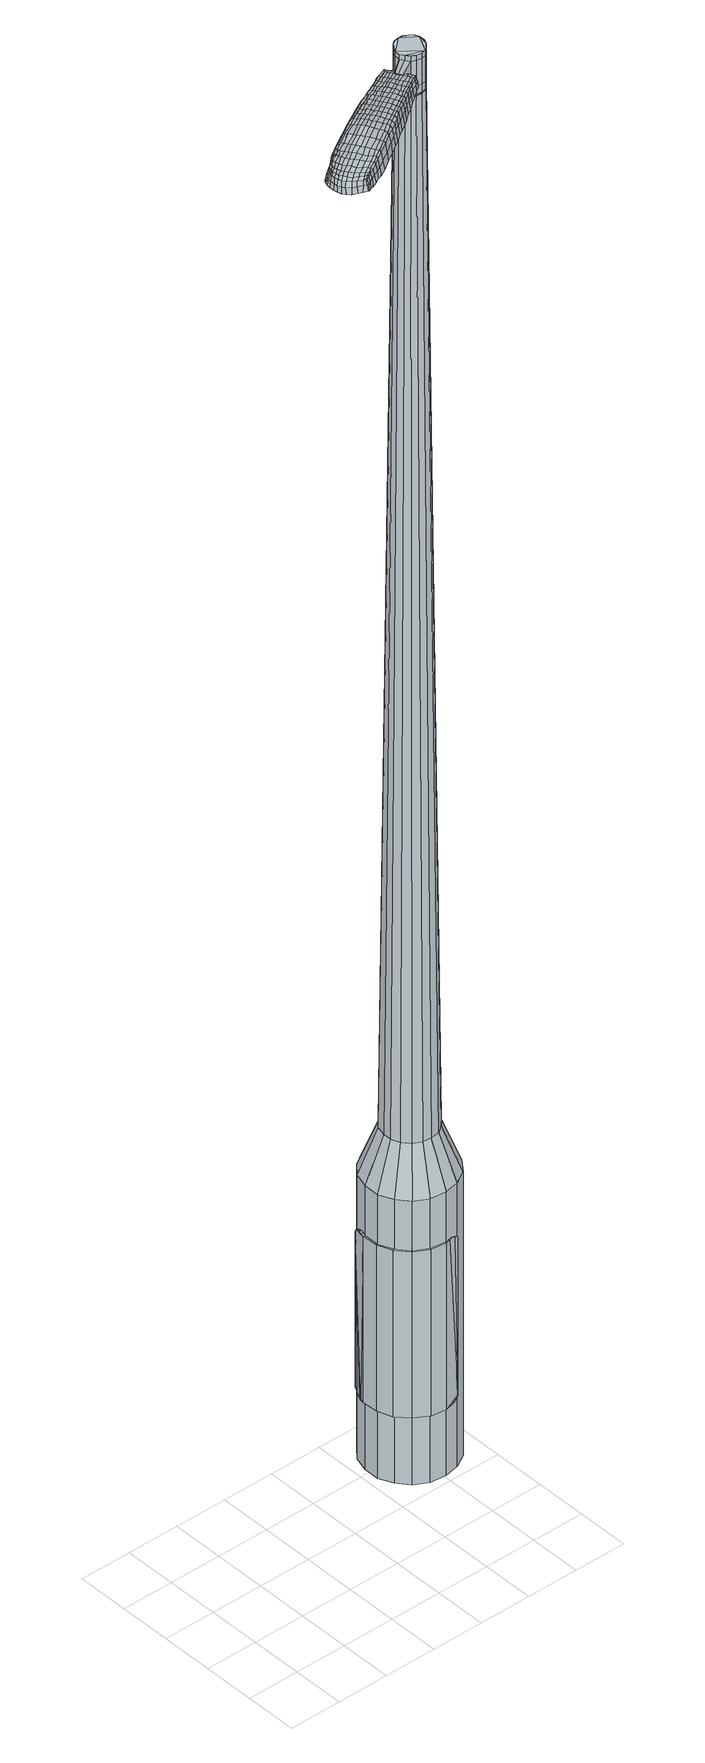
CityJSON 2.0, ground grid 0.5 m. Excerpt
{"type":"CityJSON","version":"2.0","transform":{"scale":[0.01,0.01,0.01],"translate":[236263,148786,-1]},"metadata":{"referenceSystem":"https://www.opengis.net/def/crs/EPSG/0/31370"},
"CityObjects":{
"object1":{"type":"GenericCityObject","attributes":{"cluster":20,"mean_distance_to_centroid":0.292,"new_centroid_x":236265.51,"new_centroid_y":148787.51,"mean_distance_to_camera":10.3,"H1":8.83,"H2":8.91,"Z_final":110.75,"cluster2":-1,"proj_x":236260.87,"proj_y":148780.03,"id_line":53320,"bearing_l":301.82,"distance":8.8,"orientation":"right","G_obj":211.82},"geometry":[{"type":"MultiSurface","lod":"2","boundaries":[[[0,1,2,3]],[[1,4,5,2]],[[4,6,7,5]],[[6,8,9,7]],[[8,10,11,9]],[[10,12,13,11]],[[12,14,15,13]],[[14,16,17,15]],[[16,18,19,17]],[[18,20,21,19]],[[20,22,23,21]],[[22,24,25,23]],[[24,26,27,25]],[[26,28,29,27]],[[28,30,31,29]],[[30,32,33,31]],[[32,34,35,33]],[[34,0,3,35]],[[36,37,38,39]],[[38,40,41,42]],[[41,43,42]],[[42,44,45,46]],[[45,47,46]],[[46,48,49,50]],[[49,51,50]],[[42,46,50,38]],[[50,52,39,38]],[[53,36,39]],[[2,5,7,35]],[[7,9,11,15]],[[11,13,15]],[[15,17,19,23]],[[19,21,23]],[[23,25,27,31]],[[27,29,31]],[[15,23,31,7]],[[31,33,35,7]],[[3,2,35]],[[1,0,54,55]],[[0,34,56,54]],[[34,32,57,56]],[[32,30,58,57]],[[30,28,59,58]],[[28,26,60,59]],[[26,24,61,60]],[[24,22,62,61]],[[22,20,63,62]],[[20,18,64,63]],[[18,16,65,64]],[[16,14,66,65]],[[14,12,67,66]],[[12,10,68,67]],[[10,8,69,68]],[[8,6,70,69]],[[6,4,71,70]],[[4,1,55,71]],[[55,54,72,73]],[[54,56,74,72]],[[56,57,75,74]],[[57,58,76,75]],[[58,59,77,76]],[[59,60,78,77]],[[60,61,79,78]],[[61,62,80,79]],[[62,63,81,80]],[[63,64,82,81]],[[64,65,83,82]],[[65,66,84,83]],[[66,67,85,84]],[[67,68,86,85]],[[68,69,87,86]],[[69,70,88,87]],[[70,71,89,88]],[[71,55,73,89]],[[90,91,92,93]],[[94,95,91,90]],[[96,97,95,94]],[[98,99,97,96]],[[100,101,99,98]],[[78,102,101,100]],[[103,104,102,78]],[[105,106,104,103]],[[107,108,106,105]],[[109,110,108,107]],[[111,112,110,109]],[[113,114,112,111]],[[85,115,114,113]],[[116,117,115,85]],[[118,119,117,116]],[[88,120,119,118]],[[121,122,120,88]],[[93,92,122,121]],[[123,124,125,126]],[[127,123,126,128]],[[129,127,128,130]],[[131,129,130,132]],[[133,131,132,134]],[[135,133,134,136]],[[137,135,136,138]],[[139,137,138,140]],[[141,139,140,142]],[[143,141,142,144]],[[145,143,144,146]],[[147,145,146,148]],[[149,147,148,150]],[[151,149,150,152]],[[153,151,152,154]],[[155,153,154,156]],[[73,72,90,93]],[[72,74,94,90]],[[74,75,96,94]],[[75,76,98,96]],[[76,77,100,98]],[[77,78,100]],[[79,103,78]],[[79,80,105,103]],[[80,81,107,105]],[[81,82,109,107]],[[82,83,111,109]],[[83,84,113,111]],[[84,85,113]],[[86,116,85]],[[86,87,118,116]],[[87,88,118]],[[89,121,88]],[[89,73,93,121]],[[157,158,92,91]],[[158,159,122,92]],[[159,120,122]],[[160,119,120]],[[160,161,117,119]],[[161,115,117]],[[162,114,115]],[[162,163,112,114]],[[163,164,110,112]],[[164,165,108,110]],[[165,166,106,108]],[[166,167,104,106]],[[167,102,104]],[[168,101,102]],[[168,169,99,101]],[[169,170,97,99]],[[170,171,95,97]],[[171,157,91,95]],[[39,52,155,172]],[[158,157,173,156]],[[53,39,172,124]],[[157,171,125,173]],[[36,53,124,123]],[[171,170,126,125]],[[37,36,123,127]],[[170,169,128,126]],[[38,37,127,129]],[[169,168,130,128]],[[40,38,129,131]],[[168,102,132,130]],[[41,40,131,133]],[[102,167,134,132]],[[43,41,133,135]],[[167,166,136,134]],[[42,43,135,137]],[[166,165,138,136]],[[44,42,137,139]],[[165,164,140,138]],[[45,44,139,141]],[[164,163,142,140]],[[47,45,141,143]],[[163,162,144,142]],[[46,47,143,145]],[[162,115,146,144]],[[48,46,145,147]],[[115,161,148,146]],[[49,48,147,149]],[[161,160,150,148]],[[51,49,149,151]],[[160,120,152,150]],[[50,51,151,153]],[[120,159,154,152]],[[52,50,153,155]],[[159,158,156,154]],[[155,156,174,175]],[[156,173,176,174]],[[173,125,177,176]],[[125,124,178,177]],[[124,172,179,178]],[[172,155,175,179]],[[180,181,182,183]],[[184,180,183,185]],[[180,184,186,187]],[[181,180,187,188]],[[189,190,191,192]],[[193,189,192,194]],[[189,193,195,196]],[[190,189,196,197]],[[198,199,200,201]],[[202,198,201,203]],[[198,202,204,205]],[[199,198,205,206]],[[207,208,209,210]],[[211,207,210,212]],[[207,211,213,214]],[[208,207,214,215]],[[216,217,218,219]],[[220,216,219,221]],[[216,220,222,223]],[[217,216,223,224]],[[225,226,227,228]],[[229,225,228,230]],[[225,229,231,232]],[[226,225,232,233]],[[234,235,236,237]],[[226,234,237,227]],[[234,226,233,238]],[[235,234,238,239]],[[240,241,242,243]],[[235,240,243,236]],[[240,235,239,244]],[[241,240,244,245]],[[246,184,185,247]],[[241,246,247,242]],[[246,241,245,248]],[[184,246,248,186]],[[249,250,251,252]],[[253,249,252,254]],[[249,253,255,256]],[[250,249,256,257]],[[258,259,260,261]],[[250,258,261,251]],[[258,250,257,262]],[[259,258,262,263]],[[264,265,266,267]],[[259,264,267,260]],[[264,259,263,268]],[[265,264,268,269]],[[270,271,272,273]],[[265,270,273,266]],[[270,265,269,274]],[[271,270,274,275]],[[276,181,188,277]],[[271,276,277,272]],[[276,271,275,278]],[[181,276,278,182]],[[279,280,281,282]],[[283,279,282,284]],[[279,283,285,286]],[[280,279,286,287]],[[288,289,290,291]],[[280,288,291,281]],[[288,280,287,292]],[[289,288,292,293]],[[294,295,296,297]],[[289,294,297,290]],[[294,289,293,298]],[[295,294,298,299]],[[300,193,194,301]],[[295,300,301,296]],[[300,295,299,302]],[[193,300,302,195]],[[303,304,305,306]],[[307,303,306,308]],[[303,307,309,310]],[[304,303,310,311]],[[312,313,314,315]],[[304,312,315,305]],[[312,304,311,316]],[[313,312,316,317]],[[318,319,320,321]],[[313,318,321,314]],[[318,313,317,322]],[[319,318,322,323]],[[324,325,326,327]],[[319,324,327,320]],[[324,319,323,328]],[[325,324,328,329]],[[330,190,197,331]],[[325,330,331,326]],[[330,325,329,332]],[[190,330,332,191]],[[333,219,218,334]],[[335,333,334,336]],[[333,335,337,338]],[[219,333,338,221]],[[339,335,336,340]],[[341,339,340,342]],[[339,341,343,344]],[[335,339,344,337]],[[345,341,342,346]],[[347,345,346,348]],[[345,347,349,350]],[[341,345,350,343]],[[351,347,348,352]],[[353,351,352,354]],[[351,353,355,356]],[[347,351,356,349]],[[357,353,354,358]],[[208,357,358,209]],[[357,208,215,359]],[[353,357,359,355]],[[360,361,206,205]],[[362,360,205,204]],[[360,362,363,364]],[[361,360,364,365]],[[366,367,365,364]],[[368,366,364,363]],[[366,368,369,370]],[[367,366,370,371]],[[372,373,371,370]],[[374,372,370,369]],[[372,374,375,376]],[[373,372,376,377]],[[378,379,377,376]],[[380,378,376,375]],[[378,380,213,211]],[[379,378,211,212]],[[381,382,383,384]],[[283,381,384,285]],[[381,283,284,385]],[[382,381,385,386]],[[387,202,203,388]],[[382,387,388,383]],[[387,382,386,389]],[[202,387,389,204]],[[390,391,392,393]],[[229,390,393,231]],[[390,229,230,394]],[[391,390,394,395]],[[396,397,398,399]],[[391,396,399,392]],[[396,391,395,400]],[[397,396,400,401]],[[402,199,206,403]],[[397,402,403,398]],[[402,397,401,404]],[[199,402,404,200]],[[405,406,407,408]],[[187,405,408,188]],[[405,187,186,409]],[[406,405,409,410]],[[411,412,413,414]],[[406,411,414,407]],[[411,406,410,415]],[[412,411,415,416]],[[417,210,209,418]],[[412,417,418,413]],[[417,412,416,419]],[[210,417,419,212]],[[420,421,422,423]],[[192,420,423,194]],[[420,192,191,424]],[[421,420,424,425]],[[426,214,213,427]],[[421,426,427,422]],[[426,421,425,428]],[[214,426,428,215]],[[429,430,431,432]],[[307,429,432,309]],[[429,307,308,433]],[[430,429,433,434]],[[435,220,221,436]],[[430,435,436,431]],[[435,430,434,437]],[[220,435,437,222]],[[438,439,440,441]],[[253,438,441,255]],[[438,253,254,442]],[[439,438,442,443]],[[444,445,446,447]],[[439,444,447,440]],[[444,439,443,448]],[[445,444,448,449]],[[450,217,224,451]],[[445,450,451,446]],[[450,445,449,452]],[[217,450,452,218]],[[453,454,443,442]],[[252,453,442,254]],[[453,252,251,455]],[[454,453,455,456]],[[457,458,449,448]],[[454,457,448,443]],[[457,454,456,459]],[[458,457,459,460]],[[461,334,218,452]],[[458,461,452,449]],[[461,458,460,462]],[[334,461,462,336]],[[463,464,465,466]],[[310,463,466,311]],[[463,310,309,432]],[[464,463,432,431]],[[467,338,337,468]],[[464,467,468,465]],[[467,464,431,436]],[[338,467,436,221]],[[469,470,456,455]],[[261,469,455,251]],[[469,261,260,471]],[[470,469,471,472]],[[473,474,460,459]],[[470,473,459,456]],[[473,470,472,475]],[[474,473,475,476]],[[477,340,336,462]],[[474,477,462,460]],[[477,474,476,478]],[[340,477,478,342]],[[479,480,481,482]],[[316,479,482,317]],[[479,316,311,466]],[[480,479,466,465]],[[483,344,343,484]],[[480,483,484,481]],[[483,480,465,468]],[[344,483,468,337]],[[485,486,472,471]],[[267,485,471,260]],[[485,267,266,487]],[[486,485,487,488]],[[489,490,476,475]],[[486,489,475,472]],[[489,486,488,491]],[[490,489,491,492]],[[493,346,342,478]],[[490,493,478,476]],[[493,490,492,494]],[[346,493,494,348]],[[495,496,497,498]],[[322,495,498,323]],[[495,322,317,482]],[[496,495,482,481]],[[499,350,349,500]],[[496,499,500,497]],[[499,496,481,484]],[[350,499,484,343]],[[501,502,488,487]],[[273,501,487,266]],[[501,273,272,503]],[[502,501,503,504]],[[505,506,492,491]],[[502,505,491,488]],[[505,502,504,507]],[[506,505,507,508]],[[509,352,348,494]],[[506,509,494,492]],[[509,506,508,510]],[[352,509,510,354]],[[511,512,513,514]],[[328,511,514,329]],[[511,328,323,498]],[[512,511,498,497]],[[515,356,355,516]],[[512,515,516,513]],[[515,512,497,500]],[[356,515,500,349]],[[517,518,504,503]],[[277,517,503,272]],[[517,277,188,408]],[[518,517,408,407]],[[519,520,508,507]],[[518,519,507,504]],[[519,518,407,414]],[[520,519,414,413]],[[521,358,354,510]],[[520,521,510,508]],[[521,520,413,418]],[[358,521,418,209]],[[522,523,425,424]],[[332,522,424,191]],[[522,332,329,514]],[[523,522,514,513]],[[524,359,215,428]],[[523,524,428,425]],[[524,523,513,516]],[[359,524,516,355]],[[525,526,386,385]],[[282,525,385,284]],[[525,282,281,527]],[[526,525,527,528]],[[529,362,204,389]],[[526,529,389,386]],[[529,526,528,530]],[[362,529,530,363]],[[531,532,533,534]],[[232,531,534,233]],[[531,232,231,393]],[[532,531,393,392]],[[535,536,537,538]],[[532,535,538,533]],[[535,532,392,399]],[[536,535,399,398]],[[539,361,365,540]],[[536,539,540,537]],[[539,536,398,403]],[[361,539,403,206]],[[541,542,528,527]],[[291,541,527,281]],[[541,291,290,543]],[[542,541,543,544]],[[545,368,363,530]],[[542,545,530,528]],[[545,542,544,546]],[[368,545,546,369]],[[547,548,549,550]],[[238,547,550,239]],[[547,238,233,534]],[[548,547,534,533]],[[551,552,553,554]],[[548,551,554,549]],[[551,548,533,538]],[[552,551,538,537]],[[555,367,371,556]],[[552,555,556,553]],[[555,552,537,540]],[[367,555,540,365]],[[557,558,544,543]],[[297,557,543,290]],[[557,297,296,559]],[[558,557,559,560]],[[561,374,369,546]],[[558,561,546,544]],[[561,558,560,562]],[[374,561,562,375]],[[563,564,565,566]],[[244,563,566,245]],[[563,244,239,550]],[[564,563,550,549]],[[567,568,569,570]],[[564,567,570,565]],[[567,564,549,554]],[[568,567,554,553]],[[571,373,377,572]],[[568,571,572,569]],[[571,568,553,556]],[[373,571,556,371]],[[573,574,560,559]],[[301,573,559,296]],[[573,301,194,423]],[[574,573,423,422]],[[575,380,375,562]],[[574,575,562,560]],[[575,574,422,427]],[[380,575,427,213]],[[576,577,410,409]],[[248,576,409,186]],[[576,248,245,566]],[[577,576,566,565]],[[578,579,416,415]],[[577,578,415,410]],[[578,577,565,570]],[[579,578,570,569]],[[580,379,212,419]],[[579,580,419,416]],[[580,579,569,572]],[[379,580,572,377]],[[581,582,583,584]],[[584,583,585,586]],[[587,585,583,588]],[[588,583,582,589]],[[590,591,592,593]],[[593,592,594,595]],[[596,594,592,597]],[[597,592,591,598]],[[599,600,601,602]],[[602,601,603,604]],[[605,603,601,606]],[[606,601,600,607]],[[608,609,610,611]],[[611,610,612,613]],[[614,612,610,615]],[[615,610,609,616]],[[617,618,619,620]],[[620,619,621,622]],[[623,621,619,624]],[[624,619,618,625]],[[626,627,628,629]],[[629,628,630,631]],[[632,630,628,633]],[[633,628,627,634]],[[635,636,637,638]],[[638,637,627,626]],[[634,627,637,639]],[[639,637,636,640]],[[641,642,643,644]],[[644,643,636,635]],[[640,636,643,645]],[[645,643,642,646]],[[586,585,647,648]],[[648,647,642,641]],[[646,642,647,649]],[[649,647,585,587]],[[650,651,652,653]],[[653,652,654,655]],[[656,654,652,657]],[[657,652,651,658]],[[659,660,661,662]],[[662,661,651,650]],[[658,651,661,663]],[[663,661,660,664]],[[665,666,667,668]],[[668,667,660,659]],[[664,660,667,669]],[[669,667,666,670]],[[671,672,673,674]],[[674,673,666,665]],[[670,666,673,675]],[[675,673,672,676]],[[589,582,677,678]],[[678,677,672,671]],[[676,672,677,679]],[[679,677,582,581]],[[680,681,682,683]],[[683,682,684,685]],[[686,684,682,687]],[[687,682,681,688]],[[689,690,691,692]],[[692,691,681,680]],[[688,681,691,693]],[[693,691,690,694]],[[695,696,697,698]],[[698,697,690,689]],[[694,690,697,699]],[[699,697,696,700]],[[595,594,701,702]],[[702,701,696,695]],[[700,696,701,703]],[[703,701,594,596]],[[704,705,706,707]],[[707,706,708,709]],[[710,708,706,711]],[[711,706,705,712]],[[713,714,715,716]],[[716,715,705,704]],[[712,705,715,717]],[[717,715,714,718]],[[719,720,721,722]],[[722,721,714,713]],[[718,714,721,723]],[[723,721,720,724]],[[725,726,727,728]],[[728,727,720,719]],[[724,720,727,729]],[[729,727,726,730]],[[598,591,731,732]],[[732,731,726,725]],[[730,726,731,733]],[[733,731,591,590]],[[617,620,734,735]],[[735,734,736,737]],[[738,736,734,739]],[[739,734,620,622]],[[737,736,740,741]],[[741,740,742,743]],[[744,742,740,745]],[[745,740,736,738]],[[743,742,746,747]],[[747,746,748,749]],[[750,748,746,751]],[[751,746,742,744]],[[749,748,752,753]],[[753,752,754,755]],[[756,754,752,757]],[[757,752,748,750]],[[755,754,758,759]],[[759,758,609,608]],[[616,609,758,760]],[[760,758,754,756]],[[607,761,762,606]],[[606,762,763,605]],[[764,763,762,765]],[[765,762,761,766]],[[766,767,768,765]],[[765,768,769,764]],[[770,769,768,771]],[[771,768,767,772]],[[772,773,774,771]],[[771,774,775,770]],[[776,775,774,777]],[[777,774,773,778]],[[778,779,780,777]],[[777,780,781,776]],[[614,781,780,612]],[[612,780,779,613]],[[782,783,784,785]],[[785,784,684,686]],[[685,684,784,786]],[[786,784,783,787]],[[604,603,788,789]],[[789,788,783,782]],[[787,783,788,790]],[[790,788,603,605]],[[791,792,793,794]],[[794,793,630,632]],[[631,630,793,795]],[[795,793,792,796]],[[797,798,799,800]],[[800,799,792,791]],[[796,792,799,801]],[[801,799,798,802]],[[607,600,803,804]],[[804,803,798,797]],[[802,798,803,805]],[[805,803,600,599]],[[806,807,808,809]],[[809,808,588,589]],[[587,588,808,810]],[[810,808,807,811]],[[812,813,814,815]],[[815,814,807,806]],[[811,807,814,816]],[[816,814,813,817]],[[608,611,818,819]],[[819,818,813,812]],[[817,813,818,820]],[[820,818,611,613]],[[821,822,823,824]],[[824,823,593,595]],[[590,593,823,825]],[[825,823,822,826]],[[614,615,827,828]],[[828,827,822,821]],[[826,822,827,829]],[[829,827,615,616]],[[830,831,832,833]],[[833,832,708,710]],[[709,708,832,834]],[[834,832,831,835]],[[622,621,836,837]],[[837,836,831,830]],[[835,831,836,838]],[[838,836,621,623]],[[839,840,841]],[[841,840,654,656]],[[655,654,840,842]],[[842,840,843]],[[844,845,846,847]],[[847,846,840,839]],[[843,840,846,848]],[[848,846,845,849]],[[625,618,850,851]],[[851,850,845,844]],[[849,845,850,852]],[[852,850,618,617]],[[843,853,854,842]],[[842,854,653,655]],[[650,653,854,855]],[[855,854,853,856]],[[849,857,858,848]],[[848,858,853,843]],[[856,853,858,859]],[[859,858,857,860]],[[617,735,861,852]],[[852,861,857,849]],[[860,857,861,862]],[[862,861,735,737]],[[863,864,865,866]],[[866,865,711,712]],[[710,711,865,833]],[[833,865,864,830]],[[738,739,867,868]],[[868,867,864,863]],[[830,864,867,837]],[[837,867,739,622]],[[856,869,870,855]],[[855,870,662,650]],[[659,662,870,871]],[[871,870,869,872]],[[860,873,874,859]],[[859,874,869,856]],[[872,869,874,875]],[[875,874,873,876]],[[737,741,877,862]],[[862,877,873,860]],[[876,873,877,878]],[[878,877,741,743]],[[879,880,881,882]],[[882,881,717,718]],[[712,717,881,866]],[[866,881,880,863]],[[744,745,883,884]],[[884,883,880,879]],[[863,880,883,868]],[[868,883,745,738]],[[872,885,871]],[[871,885,668,659]],[[665,668,885,886]],[[886,885,887]],[[876,888,889,875]],[[875,889,885,872]],[[887,885,889,890]],[[890,889,888,891]],[[743,747,892,878]],[[878,892,888,876]],[[891,888,892,893]],[[893,892,747,749]],[[894,895,896,897]],[[897,896,723,724]],[[718,723,896,882]],[[882,896,895,879]],[[750,751,898,899]],[[899,898,895,894]],[[879,895,898,884]],[[884,898,751,744]],[[887,900,901,886]],[[886,901,674,665]],[[671,674,901,902]],[[902,901,900,903]],[[891,904,905,890]],[[890,905,900,887]],[[903,900,905,906]],[[906,905,904,907]],[[749,753,908,893]],[[893,908,904,891]],[[907,904,908,909]],[[909,908,753,755]],[[910,911,912,913]],[[913,912,729,730]],[[724,729,912,897]],[[897,912,911,894]],[[756,757,914,915]],[[915,914,911,910]],[[894,911,914,899]],[[899,914,757,750]],[[903,916,917,902]],[[902,917,678,671]],[[589,678,917,809]],[[809,917,916,806]],[[907,918,919,906]],[[906,919,916,903]],[[806,916,919,815]],[[815,919,918,812]],[[755,759,920,909]],[[909,920,918,907]],[[812,918,920,819]],[[819,920,759,608]],[[826,921,922,825]],[[825,922,733,590]],[[730,733,922,913]],[[913,922,921,910]],[[616,760,923,829]],[[829,923,921,826]],[[910,921,923,915]],[[915,923,760,756]],[[787,924,925,786]],[[786,925,683,685]],[[680,683,925,926]],[[926,925,924,927]],[[605,763,928,790]],[[790,928,924,787]],[[927,924,928,929]],[[929,928,763,764]],[[930,931,932,933]],[[933,932,633,634]],[[632,633,932,794]],[[794,932,931,791]],[[934,935,936,937]],[[937,936,931,930]],[[791,931,936,800]],[[800,936,935,797]],[[766,761,938,939]],[[939,938,935,934]],[[797,935,938,804]],[[804,938,761,607]],[[927,940,941,926]],[[926,941,692,680]],[[689,692,941,942]],[[942,941,940,943]],[[764,769,944,929]],[[929,944,940,927]],[[943,940,944,945]],[[945,944,769,770]],[[946,947,948,949]],[[949,948,639,640]],[[634,639,948,933]],[[933,948,947,930]],[[950,951,952,953]],[[953,952,947,946]],[[930,947,952,937]],[[937,952,951,934]],[[772,767,954,955]],[[955,954,951,950]],[[934,951,954,939]],[[939,954,767,766]],[[943,956,957,942]],[[942,957,698,689]],[[695,698,957,958]],[[958,957,956,959]],[[770,775,960,945]],[[945,960,956,943]],[[959,956,960,961]],[[961,960,775,776]],[[962,963,964,965]],[[965,964,645,646]],[[640,645,964,949]],[[949,964,963,946]],[[966,967,968,969]],[[969,968,963,962]],[[946,963,968,953]],[[953,968,967,950]],[[778,773,970,971]],[[971,970,967,966]],[[950,967,970,955]],[[955,970,773,772]],[[959,972,973,958]],[[958,973,702,695]],[[595,702,973,824]],[[824,973,972,821]],[[776,781,974,961]],[[961,974,972,959]],[[821,972,974,828]],[[828,974,781,614]],[[811,975,976,810]],[[810,976,649,587]],[[646,649,976,965]],[[965,976,975,962]],[[817,977,978,816]],[[816,978,975,811]],[[962,975,978,969]],[[969,978,977,966]],[[613,779,979,820]],[[820,979,977,817]],[[966,977,979,971]],[[971,979,779,778]],[[581,584,183,182]],[[584,586,185,183]],[[596,597,196,195]],[[597,598,197,196]],[[599,602,201,200]],[[602,604,203,201]],[[623,624,223,222]],[[624,625,224,223]],[[626,629,228,227]],[[629,631,230,228]],[[635,638,237,236]],[[638,626,227,237]],[[641,644,243,242]],[[644,635,236,243]],[[586,648,247,185]],[[648,641,242,247]],[[656,657,256,255]],[[657,658,257,256]],[[658,663,262,257]],[[663,664,263,262]],[[664,669,268,263]],[[669,670,269,268]],[[670,675,274,269]],[[675,676,275,274]],[[676,679,278,275]],[[679,581,182,278]],[[686,687,286,285]],[[687,688,287,286]],[[688,693,292,287]],[[693,694,293,292]],[[694,699,298,293]],[[699,700,299,298]],[[700,703,302,299]],[[703,596,195,302]],[[704,707,306,305]],[[707,709,308,306]],[[713,716,315,314]],[[716,704,305,315]],[[719,722,321,320]],[[722,713,314,321]],[[725,728,327,326]],[[728,719,320,327]],[[598,732,331,197]],[[732,725,326,331]],[[782,785,384,383]],[[785,686,285,384]],[[604,789,388,203]],[[789,782,383,388]],[[631,795,394,230]],[[795,796,395,394]],[[796,801,400,395]],[[801,802,401,400]],[[802,805,404,401]],[[805,599,200,404]],[[709,834,433,308]],[[834,835,434,433]],[[835,838,437,434]],[[838,623,222,437]],[[839,841,441,440]],[[841,656,255,441]],[[844,847,447,446]],[[847,839,440,447]],[[625,851,451,224]],[[851,844,446,451]],[[980,981,982,983]],[[984,985,983,982]],[[986,987,988,989]],[[990,991,992,993]],[[981,994,995,982]],[[996,984,982,995]],[[997,986,989,998]],[[999,1000,991,990]],[[994,1001,1002,995]],[[1002,1003,996,995]],[[1004,997,998,1005]],[[1006,1000,999,1007]],[[1001,1008,1009,1002]],[[1009,1010,1003,1002]],[[1011,1004,1005,1012]],[[1013,1006,1007,1014]],[[1015,1016,1017,1018]],[[1019,1020,1016,1015]],[[1019,1021,1022,1020]],[[1021,1023,1024,1022]],[[1025,1026,1027]],[[1028,1029,1026,1025]],[[1030,1031,1029,1028]],[[1032,1033,1031,1030]],[[1027,1017,1016,1025]],[[1025,1016,1020,1028]],[[1020,1022,1030,1028]],[[1022,1024,1032,1030]],[[989,988,985,984]],[[998,989,984,996]],[[1003,1005,998,996]],[[1010,1012,1005,1003]],[[990,993,987,986]],[[999,990,986,997]],[[1007,999,997,1004]],[[1014,1007,1004,1011]],[[991,1015,1018,992]],[[1000,1019,1015,991]],[[1021,1019,1000,1006]],[[1023,1021,1006,1013]],[[1034,1035,1036,1037]],[[1036,1038,1039,1040]],[[1036,1040,1041,1042]],[[1036,1042,1037]],[[1043,1034,1037,1044]],[[1045,1044,1037,1046]],[[1047,1046,1037]],[[1048,1036,1035,1049]],[[1050,1048,1049,1051]],[[1052,1050,1051,1053]],[[1054,1052,1053,1055]],[[1056,1054,1055,1057]],[[1057,1058,1059,1060]],[[1057,1060,1061,1062]],[[1057,1062,1063,1064]],[[1063,1065,1066,1067]],[[1063,1067,1068,1069]],[[1063,1069,1064]],[[1057,1064,1056]],[[1070,1071,1035,1034]],[[1072,1073,1038,1036]],[[1074,1075,1047,1037]],[[1071,1076,1049,1035]],[[1077,1072,1036,1048]],[[1076,1078,1051,1049]],[[1079,1077,1048,1050]],[[1078,1080,1053,1051]],[[1081,1079,1050,1052]],[[1080,1082,1055,1053]],[[1083,1081,1052,1054]],[[1082,1084,1057,1055]],[[1085,1083,1054,1056]],[[1084,1086,1058,1057]],[[1087,1088,1065,1063]],[[1089,1085,1056,1064]],[[1059,1058,1086,1090]],[[1060,1059,1090,1091]],[[1061,1060,1091,1092]],[[1062,1061,1092,1093]],[[1063,1062,1093,1087]],[[1094,1070,1034,1043]],[[1095,1094,1043,1044]],[[1096,1095,1044,1045]],[[1097,1096,1045,1046]],[[1075,1097,1046,1047]],[[1039,1038,1073,1098]],[[1066,1065,1088,1099]],[[1040,1039,1098,1100]],[[1041,1040,1100,1101]],[[1042,1041,1101,1102]],[[1037,1042,1102,1074]],[[1067,1066,1099,1103]],[[1068,1067,1103,1104]],[[1069,1068,1104,1105]],[[1064,1069,1105,1089]]]}]}
},
"vertices":[
[215,127,384],[209,140,384],[209,140,96],[215,127,96],[209,155,384],[209,155,96],[213,169,384],[213,169,96],[222,180,384],[222,180,96],[235,188,384],[235,188,96],[249,191,384],[249,191,96],[264,189,384],[264,189,96],[277,182,384],[277,182,96],[286,171,384],[286,171,96],[292,158,384],[292,158,96],[292,143,384],[292,143,96],[288,129,384],[288,129,96],[279,117,384],[279,117,96],[266,110,384],[266,110,96],[252,107,384],[252,107,96],[237,109,384],[237,109,96],[224,116,384],[224,116,96],[246,136,1524],[251,135,1524],[256,136,1524],[239,142,1524],[259,139,1524],[262,142,1524],[264,152,1524],[264,147,1524],[262,156,1524],[259,159,1524],[250,162,1524],[255,162,1524],[245,161,1524],[242,159,1524],[237,151,1524],[239,155,1524],[237,146,1524],[242,138,1524],[229,136,429],[226,144,429],[235,129,429],[243,125,429],[251,124,429],[260,125,429],[267,130,429],[273,137,429],[275,145,429],[275,154,429],[272,162,429],[266,169,429],[258,173,429],[250,174,429],[241,172,429],[234,168,429],[228,161,429],[226,152,429],[239,142,1483],[237,146,1483],[242,138,1483],[246,136,1483],[251,135,1483],[256,136,1483],[259,139,1483],[262,142,1483],[264,147,1483],[264,152,1483],[262,156,1483],[259,159,1483],[255,162,1483],[250,162,1483],[245,161,1483],[242,159,1483],[239,155,1483],[237,151,1483],[240,142,1483],[240,142,1485],[238,146,1485],[238,146,1483],[243,139,1483],[243,139,1485],[246,137,1483],[246,137,1485],[251,136,1483],[251,136,1485],[255,137,1483],[255,137,1485],[259,139,1485],[262,143,1483],[262,143,1485],[263,147,1483],[263,147,1485],[263,151,1483],[263,151,1485],[261,156,1483],[261,156,1485],[258,159,1483],[258,159,1485],[255,161,1483],[255,161,1485],[250,162,1485],[246,161,1483],[246,161,1485],[242,158,1483],[242,158,1485],[239,155,1485],[238,151,1483],[238,151,1485],[246,136,1519],[242,138,1519],[242,138,1493],[246,136,1493],[251,135,1519],[251,135,1493],[256,136,1519],[256,136,1493],[259,139,1519],[259,139,1493],[262,142,1519],[262,142,1493],[264,147,1519],[264,147,1493],[264,152,1519],[264,152,1493],[262,156,1519],[262,156,1493],[259,159,1519],[259,159,1493],[255,162,1519],[255,162,1493],[250,162,1519],[250,162,1493],[245,161,1519],[245,161,1493],[242,159,1519],[242,159,1493],[239,155,1519],[239,155,1493],[237,151,1519],[237,151,1493],[237,146,1519],[237,146,1493],[239,142,1485],[237,146,1485],[237,151,1485],[242,159,1485],[245,161,1485],[255,162,1485],[259,159,1485],[262,156,1485],[264,152,1485],[264,147,1485],[262,142,1485],[256,136,1485],[251,135,1485],[246,136,1485],[242,138,1485],[239,142,1519],[239,142,1493],[222,135,1513],[222,135,1518],[223,132,1513],[225,129,1513],[225,129,1518],[223,132,1518],[150,109,1519],[156,113,1518],[154,114,1509],[148,110,1510],[143,105,1519],[141,106,1510],[144,104,1526],[152,109,1525],[158,112,1525],[170,77,1519],[176,81,1518],[176,82,1525],[170,78,1525],[163,72,1519],[163,74,1526],[163,70,1510],[170,75,1510],[176,79,1509],[98,53,1519],[97,56,1519],[96,55,1513],[98,52,1513],[102,50,1519],[101,49,1513],[103,51,1524],[100,54,1524],[98,57,1524],[161,92,1530],[168,96,1529],[166,99,1529],[160,95,1530],[154,87,1531],[152,90,1531],[156,84,1530],[163,89,1530],[170,93,1529],[230,135,1512],[228,137,1512],[227,136,1517],[229,134,1517],[231,132,1512],[230,132,1517],[231,131,1506],[229,134,1506],[228,137,1506],[100,77,1519],[103,79,1519],[101,80,1512],[99,78,1512],[99,75,1518],[97,76,1512],[100,75,1522],[101,76,1523],[104,78,1524],[107,82,1519],[111,85,1519],[110,86,1512],[105,83,1512],[108,81,1524],[112,85,1525],[116,89,1519],[123,93,1519],[121,94,1511],[114,89,1511],[117,88,1526],[124,92,1526],[132,99,1519],[131,100,1510],[134,98,1526],[215,145,1513],[208,141,1513],[209,141,1518],[216,144,1517],[220,147,1512],[220,146,1516],[219,147,1506],[213,145,1507],[207,142,1507],[202,138,1514],[195,134,1515],[196,133,1520],[203,137,1519],[200,138,1507],[193,135,1507],[188,130,1515],[182,127,1516],[183,126,1522],[190,130,1521],[187,131,1508],[180,128,1508],[175,123,1517],[169,120,1517],[170,119,1524],[177,123,1523],[173,124,1508],[167,121,1509],[162,116,1518],[164,116,1524],[161,117,1509],[118,46,1519],[122,48,1519],[121,49,1524],[118,47,1523],[116,45,1518],[116,47,1522],[116,44,1512],[118,45,1512],[121,46,1512],[126,50,1519],[131,52,1519],[131,54,1525],[126,51,1524],[126,48,1512],[131,51,1512],[136,55,1519],[143,59,1519],[143,61,1526],[136,57,1526],[136,53,1511],[143,57,1511],[153,65,1519],[153,67,1526],[153,64,1510],[231,119,1513],[224,115,1513],[224,113,1507],[230,118,1507],[235,122,1512],[235,121,1506],[234,123,1516],[231,120,1517],[224,116,1518],[218,110,1514],[212,106,1515],[212,104,1507],[218,109,1507],[218,112,1519],[212,107,1520],[206,102,1515],[200,97,1516],[200,95,1508],[206,100,1508],[206,103,1521],[200,99,1522],[194,93,1517],[188,89,1517],[188,87,1509],[194,91,1508],[194,95,1523],[188,91,1524],[182,85,1518],[182,83,1509],[182,86,1524],[224,131,1519],[223,133,1519],[218,127,1520],[217,130,1520],[219,125,1520],[226,129,1519],[212,123,1522],[210,126,1522],[205,119,1523],[204,122,1523],[207,117,1523],[213,121,1521],[199,115,1524],[197,118,1524],[193,112,1525],[191,114,1525],[194,109,1525],[201,113,1524],[186,108,1526],[185,110,1526],[180,104,1527],[179,106,1527],[182,101,1527],[188,105,1526],[174,100,1528],[172,102,1528],[176,97,1528],[102,55,1527],[100,58,1527],[105,52,1526],[109,55,1527],[106,58,1528],[104,61,1528],[112,61,1529],[110,64,1529],[114,58,1528],[121,62,1530],[118,65,1530],[116,68,1530],[124,69,1531],[122,72,1531],[127,65,1530],[134,70,1531],[132,73,1531],[130,77,1531],[143,80,1531],[141,83,1531],[145,77,1531],[114,45,1518],[111,46,1519],[110,45,1513],[114,44,1513],[115,47,1523],[112,47,1523],[106,48,1519],[106,47,1513],[107,49,1524],[97,73,1518],[96,71,1518],[98,71,1523],[99,73,1523],[96,74,1513],[95,71,1513],[95,67,1519],[95,63,1519],[96,64,1524],[97,68,1523],[94,67,1513],[94,63,1513],[95,59,1519],[97,60,1524],[95,59,1513],[153,107,1528],[153,106,1528],[160,109,1528],[159,111,1527],[145,103,1528],[146,101,1529],[155,103,1529],[156,100,1530],[163,104,1529],[161,107,1528],[147,99,1529],[149,96,1530],[158,98,1530],[164,101,1529],[150,93,1531],[169,80,1528],[168,82,1529],[161,77,1529],[162,75,1528],[175,84,1527],[174,86,1528],[166,85,1529],[158,80,1530],[172,89,1528],[236,124,1512],[235,126,1512],[234,126,1517],[235,124,1517],[236,123,1506],[235,125,1506],[233,129,1512],[232,129,1517],[233,128,1506],[222,147,1512],[223,146,1512],[222,146,1506],[221,147,1506],[221,146,1517],[222,145,1517],[224,144,1512],[226,141,1512],[225,141,1506],[223,144,1506],[223,143,1517],[225,141,1517],[227,139,1512],[226,139,1506],[226,138,1517],[217,143,1519],[218,142,1519],[210,140,1520],[211,138,1520],[219,140,1519],[220,138,1519],[212,136,1520],[214,134,1520],[222,136,1519],[215,132,1520],[230,121,1519],[229,123,1519],[223,119,1520],[224,117,1520],[228,126,1519],[221,122,1520],[204,136,1521],[205,135,1521],[197,132,1522],[198,131,1522],[206,132,1521],[207,130,1521],[199,129,1522],[201,126,1523],[209,128,1522],[202,124,1523],[218,113,1521],[217,115,1521],[211,111,1522],[212,109,1522],[215,118,1521],[209,113,1522],[191,129,1523],[192,127,1523],[184,125,1524],[185,124,1524],[193,125,1523],[194,123,1524],[187,121,1525],[188,119,1525],[196,120,1524],[190,116,1525],[206,105,1523],[204,106,1523],[198,102,1524],[199,100,1524],[203,109,1524],[196,105,1525],[178,122,1525],[179,120,1525],[171,118,1526],[172,116,1526],[180,118,1526],[182,115,1526],[174,114,1527],[175,111,1527],[183,113,1526],[177,109,1527],[193,96,1525],[192,98,1525],[186,94,1526],[187,92,1526],[190,101,1526],[184,97,1527],[165,114,1527],[166,113,1527],[167,110,1527],[169,108,1528],[171,105,1528],[181,88,1527],[180,90,1527],[178,93,1528],[117,48,1525],[114,48,1525],[120,49,1526],[117,50,1526],[110,50,1526],[113,52,1527],[101,75,1525],[100,72,1525],[103,74,1526],[104,77,1525],[99,69,1525],[99,65,1526],[102,68,1527],[102,71,1526],[99,62,1526],[103,64,1527],[124,52,1526],[122,53,1527],[130,55,1527],[128,56,1528],[118,55,1528],[124,58,1529],[108,80,1526],[107,78,1527],[113,81,1528],[113,83,1527],[107,75,1527],[107,71,1528],[113,75,1529],[113,78,1528],[108,68,1528],[114,71,1530],[135,58,1528],[133,59,1529],[142,62,1528],[140,64,1529],[130,62,1529],[137,67,1530],[118,87,1528],[118,85,1528],[125,89,1529],[125,91,1528],[118,82,1529],[119,78,1530],[127,83,1530],[126,86,1530],[121,75,1530],[128,80,1531],[152,68,1529],[150,70,1529],[148,73,1530],[135,97,1528],[135,95,1529],[136,93,1530],[138,89,1530],[139,86,1531],[155,112,1509],[157,111,1518],[151,108,1518],[149,108,1509],[144,103,1519],[142,104,1510],[145,103,1525],[152,107,1525],[159,110,1525],[175,84,1525],[175,82,1518],[169,78,1518],[169,80,1525],[162,73,1519],[162,75,1525],[161,71,1510],[169,76,1509],[174,80,1509],[98,56,1513],[99,57,1519],[100,54,1519],[100,54,1513],[103,52,1519],[102,51,1513],[104,52,1524],[101,55,1524],[100,58,1524],[166,98,1528],[167,96,1528],[161,92,1529],[159,94,1529],[153,87,1529],[152,90,1529],[155,84,1529],[163,89,1529],[169,93,1528],[226,135,1516],[227,136,1512],[228,133,1512],[227,133,1516],[229,131,1512],[229,131,1516],[229,130,1506],[227,133,1506],[226,135,1506],[103,78,1512],[104,78,1519],[102,76,1518],[100,76,1512],[100,74,1518],[99,75,1512],[101,74,1522],[103,75,1523],[105,77,1523],[111,84,1512],[112,84,1519],[108,81,1519],[106,81,1512],[109,80,1524],[114,83,1525],[122,92,1511],[124,91,1519],[117,87,1519],[115,88,1511],[119,86,1525],[125,91,1526],[133,97,1519],[132,98,1510],[135,97,1526],[210,139,1518],[209,139,1513],[216,143,1513],[217,142,1517],[220,145,1512],[220,144,1515],[219,145,1506],[214,143,1506],[208,140,1507],[197,132,1520],[196,132,1514],[202,136,1514],[204,135,1519],[201,136,1507],[194,133,1507],[184,124,1522],[183,125,1516],[189,129,1515],[191,128,1521],[188,129,1508],[181,126,1508],[171,117,1523],[170,118,1517],[176,122,1516],[178,121,1522],[174,122,1508],[168,119,1508],[163,115,1517],[165,114,1524],[161,115,1509],[120,51,1523],[121,49,1519],[118,48,1518],[118,49,1523],[116,47,1518],[116,49,1522],[116,46,1512],[118,47,1512],[121,48,1512],[130,56,1525],[130,54,1519],[125,52,1519],[125,53,1524],[125,50,1512],[130,52,1512],[142,63,1526],[142,61,1519],[135,57,1519],[135,59,1525],[135,55,1511],[142,59,1511],[152,67,1519],[152,69,1526],[152,65,1510],[223,115,1507],[223,116,1513],[229,120,1513],[229,119,1506],[233,124,1512],[233,122,1506],[232,124,1515],[229,122,1517],[223,117,1518],[211,106,1507],[211,107,1514],[217,112,1514],[217,110,1507],[217,113,1519],[211,109,1520],[199,97,1508],[199,99,1516],[205,103,1515],[205,101,1508],[205,105,1521],[199,100,1522],[186,88,1508],[187,90,1517],[193,95,1516],[192,93,1508],[193,96,1522],[187,92,1523],[181,86,1517],[180,84,1509],[181,88,1524],[223,131,1518],[222,133,1518],[217,127,1519],[216,129,1519],[219,125,1519],[225,128,1518],[211,123,1520],[210,125,1520],[205,119,1521],[203,121,1521],[206,117,1521],[213,121,1520],[198,115,1523],[197,118,1523],[192,111,1524],[191,114,1524],[194,109,1524],[200,113,1523],[186,107,1525],[184,110,1525],[180,103,1526],[178,106,1526],[181,101,1526],[188,105,1525],[173,100,1527],[172,102,1527],[175,97,1527],[102,59,1526],[103,56,1526],[106,54,1525],[109,55,1526],[107,58,1526],[105,61,1526],[110,64,1528],[112,61,1528],[115,59,1527],[121,62,1528],[118,65,1529],[116,68,1529],[123,72,1530],[124,69,1530],[127,66,1529],[134,71,1530],[132,74,1530],[130,77,1530],[141,83,1530],[143,80,1530],[145,77,1530],[111,47,1513],[112,48,1518],[114,47,1518],[114,46,1512],[115,49,1523],[112,49,1523],[107,49,1519],[107,49,1513],[108,50,1523],[100,70,1523],[98,70,1518],[99,73,1518],[101,73,1523],[98,73,1512],[97,71,1512],[98,64,1523],[97,63,1519],[98,67,1519],[99,67,1523],[97,67,1513],[96,63,1513],[98,60,1519],[99,61,1524],[97,60,1513],[160,109,1527],[154,105,1527],[153,106,1527],[159,110,1526],[146,102,1527],[146,101,1528],[162,104,1528],[156,100,1528],[155,103,1528],[161,106,1527],[147,98,1528],[149,95,1529],[158,97,1529],[164,101,1528],[150,93,1529],[160,77,1528],[168,82,1527],[169,81,1527],[161,76,1527],[174,85,1526],[173,86,1527],[165,85,1528],[158,80,1528],[171,89,1527],[232,125,1516],[233,125,1512],[234,124,1512],[233,124,1516],[234,123,1506],[233,124,1506],[231,128,1512],[230,128,1516],[231,127,1506],[220,145,1506],[221,145,1512],[220,146,1506],[220,144,1516],[221,144,1516],[223,140,1506],[224,140,1512],[222,143,1512],[221,143,1506],[222,142,1516],[223,140,1516],[225,138,1512],[224,138,1506],[224,137,1516],[217,141,1518],[217,142,1518],[210,138,1519],[211,138,1519],[219,137,1518],[218,139,1518],[212,136,1519],[213,134,1519],[221,135,1518],[215,131,1519],[222,119,1519],[228,123,1518],[229,122,1518],[223,118,1519],[227,125,1518],[221,121,1519],[204,134,1520],[204,135,1520],[197,131,1521],[198,130,1521],[207,130,1520],[206,132,1520],[199,128,1521],[200,126,1521],[208,128,1520],[202,124,1521],[210,110,1521],[216,115,1520],[217,114,1520],[211,109,1521],[214,117,1520],[208,113,1521],[191,127,1522],[185,124,1523],[185,123,1523],[194,122,1522],[193,125,1522],[186,121,1523],[188,118,1524],[196,120,1523],[189,116,1524],[198,102,1523],[204,106,1522],[205,105,1522],[198,101,1523],[202,109,1522],[196,105,1523],[179,119,1524],[178,120,1524],[172,117,1525],[172,116,1525],[181,115,1525],[180,117,1524],[174,114,1525],[175,111,1526],[183,112,1525],[177,108,1526],[186,94,1525],[192,98,1524],[192,97,1524],[186,93,1525],[190,101,1524],[184,97,1525],[166,112,1526],[165,113,1526],[169,107,1527],[167,110,1526],[170,105,1527],[179,90,1526],[180,89,1526],[177,93,1526],[114,50,1524],[116,50,1524],[119,51,1525],[117,51,1525],[110,51,1525],[113,53,1525],[104,74,1525],[101,72,1524],[102,74,1524],[105,76,1525],[103,68,1526],[100,65,1525],[101,69,1524],[103,71,1525],[101,62,1525],[104,64,1526],[122,54,1526],[124,53,1526],[129,56,1526],[127,57,1527],[118,56,1526],[124,59,1527],[113,81,1527],[108,77,1526],[109,79,1526],[114,82,1526],[114,74,1528],[108,71,1527],[108,74,1526],[114,78,1527],[109,68,1527],[115,71,1528],[133,60,1527],[135,59,1527],[141,63,1527],[140,64,1528],[130,63,1528],[137,67,1529],[126,88,1528],[119,84,1527],[119,86,1527],[126,90,1527],[127,83,1529],[120,78,1529],[119,81,1528],[126,86,1528],[121,75,1529],[129,80,1530],[150,71,1528],[151,70,1528],[148,74,1529],[136,95,1528],[136,96,1528],[138,89,1529],[137,92,1529],[139,86,1530],[219,146,1508],[223,140,1508],[195,124,1509],[190,131,1509],[176,113,1510],[171,120,1510],[142,93,1512],[137,101,1512],[152,110,1511],[157,102,1511],[127,83,1513],[115,76,1514],[111,83,1514],[122,91,1513],[226,134,1508],[199,117,1509],[180,106,1510],[147,85,1512],[162,94,1511],[132,75,1513],[120,68,1514],[230,129,1508],[203,110,1509],[185,98,1510],[152,77,1512],[167,86,1511],[125,61,1514],[136,67,1513],[234,123,1508],[207,104,1509],[190,91,1510],[157,69,1512],[172,79,1511],[129,53,1514],[141,60,1513],[104,68,1514],[101,65,1514],[97,71,1514],[100,75,1514],[109,61,1514],[105,59,1514],[113,54,1514],[108,53,1514],[118,47,1514],[112,47,1514],[98,60,1515],[97,56,1515],[96,64,1515],[101,56,1515],[98,55,1515],[103,52,1515],[99,54,1515],[105,49,1515],[99,53,1515],[255,106,334],[251,105,334],[251,105,165],[265,108,171],[255,106,165],[259,107,165],[261,107,166],[263,108,167],[265,108,169],[259,107,334],[261,107,333],[263,108,332],[265,108,331],[265,108,328],[236,107,165],[236,107,334],[223,115,165],[223,115,334],[213,126,165],[213,126,334],[208,140,165],[208,140,334],[207,155,165],[207,155,334],[208,159,334],[209,162,334],[210,165,333],[211,167,332],[211,168,331],[211,169,328],[208,159,165],[211,169,171],[211,168,169],[211,167,167],[210,165,166],[209,162,165],[254,109,334],[251,108,334],[251,108,165],[254,109,165],[264,111,171],[264,111,328],[237,110,334],[237,110,165],[225,117,334],[225,117,165],[216,127,334],[216,127,165],[210,140,334],[210,140,165],[210,154,334],[210,154,165],[211,158,334],[214,168,328],[214,168,171],[211,158,165],[212,161,334],[213,164,333],[213,166,332],[214,167,331],[258,109,334],[261,110,333],[263,110,332],[264,111,331],[258,109,165],[214,167,169],[261,110,166],[263,110,167],[264,111,169],[213,166,167],[213,164,166],[212,161,165]
]}
